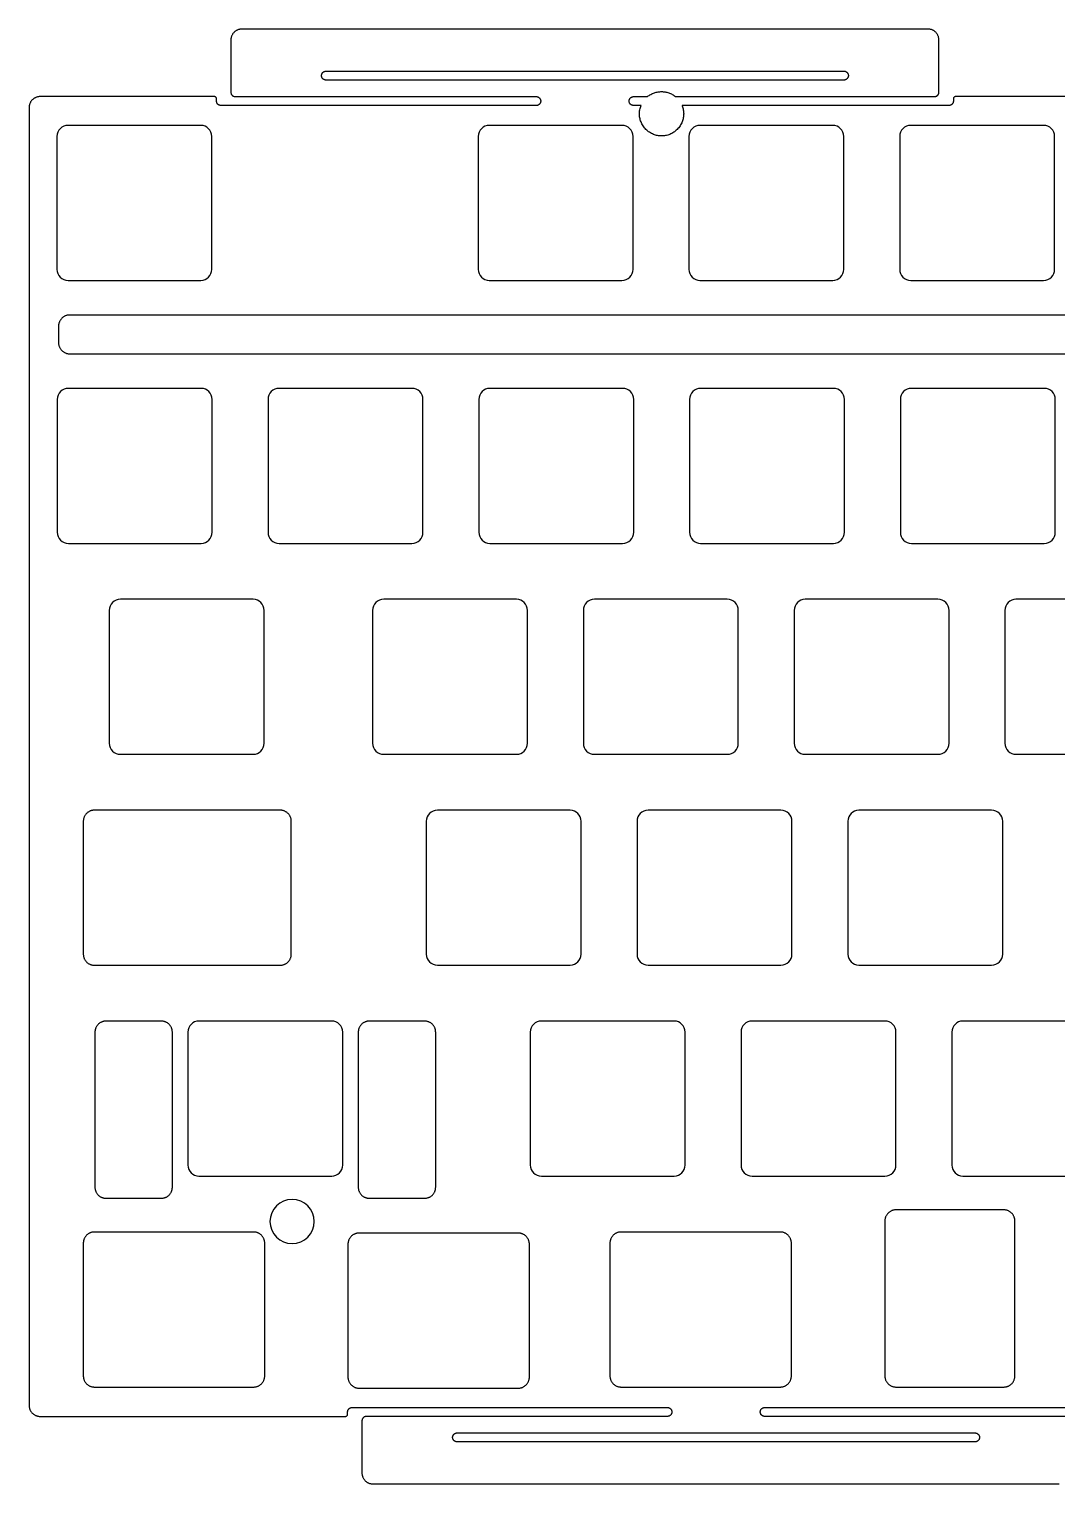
# Model space of a CAD drawing. Header units: millimetres. Extents: x -174 to 174, y 34 to 165.
# Drawn here: x -173.8 to -80.9, y 33.6 to 165.1 of the extents above; entities that cross this region are included whole.
import ezdxf

# ---------------------------------------------------------------- set-up
doc = ezdxf.new("R2010")
doc.units = ezdxf.units.MM
doc.layers.add('Object$Setting', color=195, linetype='Continuous', true_color=0x70299c)
doc.layers.add('User$User 01', color=20, linetype='Continuous', true_color=0xea3627)

msp = doc.modelspace()

# ---------------------------------------------------------------- linework, layer by layer
at = {"layer": 'Object$Setting'}
for centre, start, end in [((-170.32, 155.35, 3), 90, 180), ((-158.32, 155.35, 3), 0, 90), ((-132.25, 155.35, 3), 90, 180), ((-120.25, 155.35, 3), 0, 90), ((-113.2, 155.35, 3), 90, 180), ((-101.2, 155.35, 3), 0, 90), ((-94.15, 155.35, 3), 90, 180), ((-82.15, 155.35, 3), 0, 90), ((-170.32, 143.35, 3), 180, 270), ((-158.32, 143.35, 3), 270, 360), ((-132.25, 143.35, 3), 180, 270), ((-120.25, 143.35, 3), 270, 360), ((-113.2, 143.35, 3), 180, 270), ((-101.2, 143.35, 3), 270, 360), ((-94.15, 143.35, 3), 180, 270), ((-82.15, 143.35, 3), 270, 360), ((-170.29, 131.6, 3), 90, 180), ((-158.29, 131.6, 3), 0, 90), ((-151.24, 131.6, 3), 90, 180), ((-139.24, 131.6, 3), 0, 90), ((-132.19, 131.6, 3), 90, 180), ((-120.19, 131.6, 3), 0, 90), ((-113.14, 131.6, 3), 90, 180), ((-101.14, 131.6, 3), 0, 90), ((-94.09, 131.6, 3), 90, 180), ((-82.09, 131.6, 3), 0, 90), ((-170.29, 119.6, 3), 180, 270), ((-158.29, 119.6, 3), 270, 360), ((-151.24, 119.6, 3), 180, 270), ((-139.24, 119.6, 3), 270, 360), ((-132.19, 119.6, 3), 180, 270), ((-120.19, 119.6, 3), 270, 360), ((-113.14, 119.6, 3), 180, 270), ((-101.14, 119.6, 3), 270, 360), ((-94.09, 119.6, 3), 180, 270), ((-82.09, 119.6, 3), 270, 360), ((-165.59, 112.55, 3), 90, 180), ((-153.59, 112.55, 3), 0, 90), ((-141.79, 112.55, 3), 90, 180), ((-129.79, 112.55, 3), 0, 90), ((-122.74, 112.55, 3), 90, 180), ((-110.74, 112.55, 3), 0, 90), ((-103.69, 112.55, 3), 90, 180), ((-91.69, 112.55, 3), 0, 90), ((-84.64, 112.55, 3), 90, 180), ((-165.59, 100.55, 3), 180, 270), ((-153.59, 100.55, 3), 270, 360), ((-141.79, 100.55, 3), 180, 270), ((-129.79, 100.55, 3), 270, 360), ((-122.74, 100.55, 3), 180, 270), ((-110.74, 100.55, 3), 270, 360), ((-103.69, 100.55, 3), 180, 270), ((-91.69, 100.55, 3), 270, 360), ((-84.64, 100.55, 3), 180, 270), ((-136.94, 93.5, 3), 90, 180), ((-124.94, 93.5, 3), 0, 90), ((-117.89, 93.5, 3), 90, 180), ((-105.89, 93.5, 3), 0, 90), ((-98.84, 93.5, 3), 90, 180), ((-86.84, 93.5, 3), 0, 90), ((-136.94, 81.5, 3), 180, 270), ((-124.94, 81.5, 3), 270, 360), ((-117.89, 81.5, 3), 180, 270), ((-105.89, 81.5, 3), 270, 360), ((-98.84, 81.5, 3), 180, 270), ((-86.84, 81.5, 3), 270, 360), ((-158.49, 74.45, 3), 90, 180), ((-146.49, 74.45, 3), 0, 90), ((-127.54, 74.45, 3), 90, 180), ((-115.54, 74.45, 3), 0, 90), ((-108.49, 74.45, 3), 90, 180), ((-96.49, 74.45, 3), 0, 90), ((-89.44, 74.45, 3), 90, 180), ((-158.49, 62.45, 3), 180, 270), ((-146.49, 62.45, 3), 270, 360), ((-127.54, 62.45, 3), 180, 270), ((-115.54, 62.45, 3), 270, 360), ((-108.49, 62.45, 3), 180, 270), ((-96.49, 62.45, 3), 270, 360), ((-89.44, 62.45, 3), 180, 270)]:
    msp.add_arc(centre, 1, start, end, dxfattribs=at)
for points in [[(-171.32, 155.35, 3), (-171.32, 149.35, 3), (-171.32, 143.35, 3)], [(-158.32, 156.35, 3), (-164.32, 156.35, 3), (-170.32, 156.35, 3)], [(-157.32, 143.35, 3), (-157.32, 149.35, 3), (-157.32, 155.35, 3)], [(-133.25, 155.35, 3), (-133.25, 149.35, 3), (-133.25, 143.35, 3)], [(-120.25, 156.35, 3), (-126.25, 156.35, 3), (-132.25, 156.35, 3)], [(-119.25, 143.35, 3), (-119.25, 149.35, 3), (-119.25, 155.35, 3)], [(-114.2, 155.35, 3), (-114.2, 149.35, 3), (-114.2, 143.35, 3)], [(-101.2, 156.35, 3), (-107.2, 156.35, 3), (-113.2, 156.35, 3)], [(-100.2, 143.35, 3), (-100.2, 149.35, 3), (-100.2, 155.35, 3)], [(-95.15, 155.35, 3), (-95.15, 149.35, 3), (-95.15, 143.35, 3)], [(-82.15, 156.35, 3), (-88.15, 156.35, 3), (-94.15, 156.35, 3)], [(-81.15, 143.35, 3), (-81.15, 149.35, 3), (-81.15, 155.35, 3)], [(-170.32, 142.35, 3), (-164.32, 142.35, 3), (-158.32, 142.35, 3)], [(-132.25, 142.35, 3), (-126.25, 142.35, 3), (-120.25, 142.35, 3)], [(-113.2, 142.35, 3), (-107.2, 142.35, 3), (-101.2, 142.35, 3)], [(-94.15, 142.35, 3), (-88.15, 142.35, 3), (-82.15, 142.35, 3)], [(-171.29, 131.6, 3), (-171.29, 125.6, 3), (-171.29, 119.6, 3)], [(-158.29, 132.6, 3), (-164.29, 132.6, 3), (-170.29, 132.6, 3)], [(-157.29, 119.6, 3), (-157.29, 125.6, 3), (-157.29, 131.6, 3)], [(-152.24, 131.6, 3), (-152.24, 125.6, 3), (-152.24, 119.6, 3)], [(-139.24, 132.6, 3), (-145.24, 132.6, 3), (-151.24, 132.6, 3)], [(-138.24, 119.6, 3), (-138.24, 125.6, 3), (-138.24, 131.6, 3)], [(-133.19, 131.6, 3), (-133.19, 125.6, 3), (-133.19, 119.6, 3)], [(-120.19, 132.6, 3), (-126.19, 132.6, 3), (-132.19, 132.6, 3)], [(-119.19, 119.6, 3), (-119.19, 125.6, 3), (-119.19, 131.6, 3)], [(-114.14, 131.6, 3), (-114.14, 125.6, 3), (-114.14, 119.6, 3)], [(-101.14, 132.6, 3), (-107.14, 132.6, 3), (-113.14, 132.6, 3)], [(-100.14, 119.6, 3), (-100.14, 125.6, 3), (-100.14, 131.6, 3)], [(-95.09, 131.6, 3), (-95.09, 125.6, 3), (-95.09, 119.6, 3)], [(-82.09, 132.6, 3), (-88.09, 132.6, 3), (-94.09, 132.6, 3)], [(-81.09, 119.6, 3), (-81.09, 125.6, 3), (-81.09, 131.6, 3)], [(-170.29, 118.6, 3), (-164.29, 118.6, 3), (-158.29, 118.6, 3)], [(-151.24, 118.6, 3), (-145.24, 118.6, 3), (-139.24, 118.6, 3)], [(-132.19, 118.6, 3), (-126.19, 118.6, 3), (-120.19, 118.6, 3)], [(-113.14, 118.6, 3), (-107.14, 118.6, 3), (-101.14, 118.6, 3)], [(-94.09, 118.6, 3), (-88.09, 118.6, 3), (-82.09, 118.6, 3)], [(-153.59, 113.55, 3), (-159.59, 113.55, 3), (-165.59, 113.55, 3)], [(-129.79, 113.55, 3), (-135.79, 113.55, 3), (-141.79, 113.55, 3)], [(-110.74, 113.55, 3), (-116.74, 113.55, 3), (-122.74, 113.55, 3)], [(-91.69, 113.55, 3), (-97.69, 113.55, 3), (-103.69, 113.55, 3)], [(-72.64, 113.55, 3), (-78.64, 113.55, 3), (-84.64, 113.55, 3)], [(-166.59, 112.55, 3), (-166.59, 106.55, 3), (-166.59, 100.55, 3)], [(-152.59, 100.55, 3), (-152.59, 106.55, 3), (-152.59, 112.55, 3)], [(-142.79, 112.55, 3), (-142.79, 106.55, 3), (-142.79, 100.55, 3)], [(-128.79, 100.55, 3), (-128.79, 106.55, 3), (-128.79, 112.55, 3)], [(-123.74, 112.55, 3), (-123.74, 106.55, 3), (-123.74, 100.55, 3)], [(-109.74, 100.55, 3), (-109.74, 106.55, 3), (-109.74, 112.55, 3)], [(-104.69, 112.55, 3), (-104.69, 106.55, 3), (-104.69, 100.55, 3)], [(-90.69, 100.55, 3), (-90.69, 106.55, 3), (-90.69, 112.55, 3)], [(-85.64, 112.55, 3), (-85.64, 106.55, 3), (-85.64, 100.55, 3)], [(-165.59, 99.55, 3), (-159.59, 99.55, 3), (-153.59, 99.55, 3)], [(-141.79, 99.55, 3), (-135.79, 99.55, 3), (-129.79, 99.55, 3)], [(-122.74, 99.55, 3), (-116.74, 99.55, 3), (-110.74, 99.55, 3)], [(-103.69, 99.55, 3), (-97.69, 99.55, 3), (-91.69, 99.55, 3)], [(-84.64, 99.55, 3), (-78.64, 99.55, 3), (-72.64, 99.55, 3)], [(-168.94, 93.5, 3), (-168.94, 87.5, 3), (-168.94, 81.5, 3)], [(-151.14, 94.5, 3), (-159.54, 94.5, 3), (-167.94, 94.5, 3)], [(-150.14, 81.5, 3), (-150.14, 87.5, 3), (-150.14, 93.5, 3)], [(-137.94, 93.5, 3), (-137.94, 87.5, 3), (-137.94, 81.5, 3)], [(-124.94, 94.5, 3), (-130.94, 94.5, 3), (-136.94, 94.5, 3)], [(-123.94, 81.5, 3), (-123.94, 87.5, 3), (-123.94, 93.5, 3)], [(-118.89, 93.5, 3), (-118.89, 87.5, 3), (-118.89, 81.5, 3)], [(-105.89, 94.5, 3), (-111.89, 94.5, 3), (-117.89, 94.5, 3)], [(-104.89, 81.5, 3), (-104.89, 87.5, 3), (-104.89, 93.5, 3)], [(-99.84, 93.5, 3), (-99.84, 87.5, 3), (-99.84, 81.5, 3)], [(-86.84, 94.5, 3), (-92.84, 94.5, 3), (-98.84, 94.5, 3)], [(-85.84, 81.5, 3), (-85.84, 87.5, 3), (-85.84, 93.5, 3)], [(-167.94, 80.5, 3), (-159.54, 80.5, 3), (-151.14, 80.5, 3)], [(-136.94, 80.5, 3), (-130.94, 80.5, 3), (-124.94, 80.5, 3)], [(-117.89, 80.5, 3), (-111.89, 80.5, 3), (-105.89, 80.5, 3)], [(-98.84, 80.5, 3), (-92.84, 80.5, 3), (-86.84, 80.5, 3)], [(-161.89, 75.45, 3), (-164.39, 75.45, 3), (-166.89, 75.45, 3)], [(-146.49, 75.45, 3), (-152.49, 75.45, 3), (-158.49, 75.45, 3)], [(-138.09, 75.45, 3), (-140.59, 75.45, 3), (-143.09, 75.45, 3)], [(-115.54, 75.45, 3), (-121.54, 75.45, 3), (-127.54, 75.45, 3)], [(-96.49, 75.45, 3), (-102.49, 75.45, 3), (-108.49, 75.45, 3)], [(-77.44, 75.45, 3), (-83.44, 75.45, 3), (-89.44, 75.45, 3)], [(-167.89, 74.45, 3), (-167.89, 67.45, 3), (-167.89, 60.45, 3)], [(-160.89, 60.45, 3), (-160.89, 67.45, 3), (-160.89, 74.45, 3)], [(-159.49, 74.45, 3), (-159.49, 68.45, 3), (-159.49, 62.45, 3)], [(-145.49, 62.45, 3), (-145.49, 68.45, 3), (-145.49, 74.45, 3)], [(-144.09, 74.45, 3), (-144.09, 67.45, 3), (-144.09, 60.45, 3)], [(-137.09, 60.45, 3), (-137.09, 67.45, 3), (-137.09, 74.45, 3)], [(-128.54, 74.45, 3), (-128.54, 68.45, 3), (-128.54, 62.45, 3)], [(-114.54, 62.45, 3), (-114.54, 68.45, 3), (-114.54, 74.45, 3)], [(-109.49, 74.45, 3), (-109.49, 68.45, 3), (-109.49, 62.45, 3)], [(-95.49, 62.45, 3), (-95.49, 68.45, 3), (-95.49, 74.45, 3)], [(-90.44, 74.45, 3), (-90.44, 68.45, 3), (-90.44, 62.45, 3)], [(-158.49, 61.45, 3), (-152.49, 61.45, 3), (-146.49, 61.45, 3)], [(-127.54, 61.45, 3), (-121.54, 61.45, 3), (-115.54, 61.45, 3)], [(-108.49, 61.45, 3), (-102.49, 61.45, 3), (-96.49, 61.45, 3)], [(-89.44, 61.45, 3), (-83.44, 61.45, 3), (-77.44, 61.45, 3)], [(-166.89, 59.45, 3), (-164.39, 59.45, 3), (-161.89, 59.45, 3)], [(-143.09, 59.45, 3), (-140.59, 59.45, 3), (-138.09, 59.45, 3)], [(-85.74, 58.4, 3), (-90.61, 58.4, 3), (-95.49, 58.4, 3)], [(-96.49, 57.4, 3), (-96.49, 50.4, 3), (-96.49, 43.4, 3)], [(-84.74, 43.4, 3), (-84.74, 50.4, 3), (-84.74, 57.4, 3)], [(-168.94, 55.4, 3), (-168.94, 49.4, 3), (-168.94, 43.4, 3)], [(-153.54, 56.4, 3), (-160.74, 56.4, 3), (-167.94, 56.4, 3)], [(-152.54, 43.4, 3), (-152.54, 49.4, 3), (-152.54, 55.4, 3)], [(-145.02, 55.3, 3), (-145.02, 49.3, 3), (-145.02, 43.3, 3)], [(-129.62, 56.3, 3), (-136.82, 56.3, 3), (-144.02, 56.3, 3)], [(-128.62, 43.3, 3), (-128.62, 49.3, 3), (-128.62, 55.3, 3)], [(-121.34, 55.4, 3), (-121.34, 49.4, 3), (-121.34, 43.4, 3)], [(-105.94, 56.4, 3), (-113.14, 56.4, 3), (-120.34, 56.4, 3)], [(-104.94, 43.4, 3), (-104.94, 49.4, 3), (-104.94, 55.4, 3)], [(-167.94, 42.4, 3), (-160.74, 42.4, 3), (-153.54, 42.4, 3)], [(-144.02, 42.3, 3), (-136.82, 42.3, 3), (-129.62, 42.3, 3)], [(-120.34, 42.4, 3), (-113.14, 42.4, 3), (-105.94, 42.4, 3)], [(-95.49, 42.4, 3), (-90.61, 42.4, 3), (-85.74, 42.4, 3)]]:
    msp.add_open_spline(points, degree=2, dxfattribs=at)
for points in [[(-167.94, 94.5, 3), (-168.94, 94.5, 3), (-168.94, 93.5, 3)], [(-150.14, 93.5, 3), (-150.14, 94.5, 3), (-151.14, 94.5, 3)], [(-168.94, 81.5, 3), (-168.94, 80.5, 3), (-167.94, 80.5, 3)], [(-151.14, 80.5, 3), (-150.14, 80.5, 3), (-150.14, 81.5, 3)], [(-166.89, 75.45, 3), (-167.89, 75.45, 3), (-167.89, 74.45, 3)], [(-160.89, 74.45, 3), (-160.89, 75.45, 3), (-161.89, 75.45, 3)], [(-143.09, 75.45, 3), (-144.09, 75.45, 3), (-144.09, 74.45, 3)], [(-137.09, 74.45, 3), (-137.09, 75.45, 3), (-138.09, 75.45, 3)], [(-167.89, 60.45, 3), (-167.89, 59.45, 3), (-166.89, 59.45, 3)], [(-161.89, 59.45, 3), (-160.89, 59.45, 3), (-160.89, 60.45, 3)], [(-144.09, 60.45, 3), (-144.09, 59.45, 3), (-143.09, 59.45, 3)], [(-138.09, 59.45, 3), (-137.09, 59.45, 3), (-137.09, 60.45, 3)], [(-95.49, 58.4, 3), (-96.49, 58.4, 3), (-96.49, 57.4, 3)], [(-84.74, 57.4, 3), (-84.74, 58.4, 3), (-85.74, 58.4, 3)], [(-167.94, 56.4, 3), (-168.94, 56.4, 3), (-168.94, 55.4, 3)], [(-152.54, 55.4, 3), (-152.54, 56.4, 3), (-153.54, 56.4, 3)], [(-144.02, 56.3, 3), (-145.02, 56.3, 3), (-145.02, 55.3, 3)], [(-128.62, 55.3, 3), (-128.62, 56.3, 3), (-129.62, 56.3, 3)], [(-120.34, 56.4, 3), (-121.34, 56.4, 3), (-121.34, 55.4, 3)], [(-104.94, 55.4, 3), (-104.94, 56.4, 3), (-105.94, 56.4, 3)], [(-168.94, 43.4, 3), (-168.94, 42.4, 3), (-167.94, 42.4, 3)], [(-153.54, 42.4, 3), (-152.54, 42.4, 3), (-152.54, 43.4, 3)], [(-121.34, 43.4, 3), (-121.34, 42.4, 3), (-120.34, 42.4, 3)], [(-105.94, 42.4, 3), (-104.94, 42.4, 3), (-104.94, 43.4, 3)], [(-96.49, 43.4, 3), (-96.49, 42.4, 3), (-95.49, 42.4, 3)], [(-85.74, 42.4, 3), (-84.74, 42.4, 3), (-84.74, 43.4, 3)], [(-145.02, 43.3, 3), (-145.02, 42.3, 3), (-144.02, 42.3, 3)], [(-129.62, 42.3, 3), (-128.62, 42.3, 3), (-128.62, 43.3, 3)]]:
    msp.add_rational_spline(points, [1, 0.707106781187, 1], degree=2, dxfattribs=at)
at = {"layer": 'User$User 01'}
for points in [[(-74.7, 158.95, 3), (-90.1, 158.95, 3), (-90.12, 158.95, 0), (-90.14, 158.95, 0), (-90.16, 158.94, 0), (-90.17, 158.94, 0), (-90.19, 158.93, 0), (-90.21, 158.92, 0), (-90.23, 158.91, 0), (-90.24, 158.89, 0), (-90.26, 158.88, 0), (-90.27, 158.86, 0), (-90.28, 158.84, 0), (-90.29, 158.82, 0), (-90.29, 158.81, 0), (-90.3, 158.79, 0), (-90.3, 158.77, 0), (-90.3, 158.75, 3), (-90.3, 158.55, 3), (-90.3, 158.51, 0), (-90.31, 158.48, 0), (-90.32, 158.44, 0), (-90.33, 158.4, 0), (-90.34, 158.38, 0), (-90.34, 158.37, 0), (-90.35, 158.35, 0), (-90.37, 158.33, 0), (-90.38, 158.31, 0), (-90.39, 158.3, 0), (-90.4, 158.28, 0), (-90.42, 158.27, 0), (-90.43, 158.25, 0), (-90.45, 158.24, 0), (-90.46, 158.23, 0), (-90.48, 158.22, 0), (-90.5, 158.2, 0), (-90.52, 158.19, 0), (-90.53, 158.19, 0), (-90.55, 158.18, 0), (-90.59, 158.17, 0), (-90.63, 158.16, 0), (-90.66, 158.15, 0), (-90.7, 158.15, 3), (-114.82, 158.15, 3), (-114.82, 158.15, 0), (-114.81, 158.11, 0), (-114.77, 158.02, 0), (-114.75, 157.93, 0), (-114.72, 157.84, 0), (-114.71, 157.75, 0), (-114.69, 157.66, 0), (-114.68, 157.57, 0), (-114.68, 157.49, 0), (-114.67, 157.4, 0), (-114.68, 157.31, 0), (-114.68, 157.22, 0), (-114.69, 157.13, 0), (-114.71, 157.04, 0), (-114.73, 156.94, 0), (-114.75, 156.85, 0), (-114.78, 156.76, 0), (-114.82, 156.66, 0), (-114.85, 156.57, 0), (-114.9, 156.48, 0), (-114.95, 156.39, 0), (-115, 156.31, 0), (-115.06, 156.22, 0), (-115.12, 156.14, 0), (-115.19, 156.06, 0), (-115.26, 155.99, 0), (-115.34, 155.91, 0), (-115.41, 155.85, 0), (-115.5, 155.78, 0), (-115.58, 155.73, 0), (-115.67, 155.67, 0), (-115.76, 155.62, 0), (-115.85, 155.58, 0), (-115.94, 155.54, 0), (-116.03, 155.51, 0), (-116.12, 155.48, 0), (-116.22, 155.45, 0), (-116.31, 155.43, 0), (-116.4, 155.42, 0), (-116.5, 155.41, 0), (-116.59, 155.4, 0), (-116.67, 155.4, 0), (-116.76, 155.4, 0), (-116.85, 155.41, 0), (-116.95, 155.42, 0), (-117.04, 155.43, 0), (-117.13, 155.45, 0), (-117.23, 155.48, 0), (-117.32, 155.51, 0), (-117.41, 155.54, 0), (-117.5, 155.58, 0), (-117.59, 155.62, 0), (-117.68, 155.67, 0), (-117.77, 155.73, 0), (-117.85, 155.78, 0), (-117.94, 155.85, 0), (-118.01, 155.91, 0), (-118.09, 155.99, 0), (-118.16, 156.06, 0), (-118.23, 156.14, 0), (-118.29, 156.22, 0), (-118.35, 156.31, 0), (-118.4, 156.39, 0), (-118.45, 156.48, 0), (-118.5, 156.57, 0), (-118.53, 156.66, 0), (-118.57, 156.76, 0), (-118.6, 156.85, 0), (-118.62, 156.94, 0), (-118.64, 157.04, 0), (-118.66, 157.13, 0), (-118.67, 157.22, 0), (-118.67, 157.31, 0), (-118.67, 157.4, 0), (-118.67, 157.49, 0), (-118.67, 157.58, 0), (-118.66, 157.68, 0), (-118.64, 157.77, 0), (-118.62, 157.87, 0), (-118.59, 157.96, 0), (-118.56, 158.06, 0), (-118.53, 158.15, 3), (-119.2, 158.15, 3), (-119.24, 158.15, 0), (-119.27, 158.16, 0), (-119.31, 158.17, 0), (-119.35, 158.18, 0), (-119.37, 158.19, 0), (-119.38, 158.19, 0), (-119.4, 158.2, 0), (-119.42, 158.22, 0), (-119.44, 158.23, 0), (-119.45, 158.24, 0), (-119.47, 158.25, 0), (-119.48, 158.27, 0), (-119.5, 158.28, 0), (-119.51, 158.3, 0), (-119.52, 158.31, 0), (-119.54, 158.33, 0), (-119.55, 158.35, 0), (-119.56, 158.37, 0), (-119.56, 158.38, 0), (-119.57, 158.4, 0), (-119.59, 158.44, 0), (-119.59, 158.48, 0), (-119.6, 158.51, 0), (-119.6, 158.55, 0), (-119.6, 158.59, 0), (-119.59, 158.62, 0), (-119.59, 158.66, 0), (-119.57, 158.7, 0), (-119.56, 158.72, 0), (-119.56, 158.73, 0), (-119.55, 158.75, 0), (-119.54, 158.77, 0), (-119.52, 158.79, 0), (-119.51, 158.8, 0), (-119.5, 158.82, 0), (-119.48, 158.83, 0), (-119.47, 158.85, 0), (-119.45, 158.86, 0), (-119.44, 158.87, 0), (-119.42, 158.88, 0), (-119.4, 158.9, 0), (-119.38, 158.91, 0), (-119.37, 158.91, 0), (-119.35, 158.92, 0), (-119.31, 158.93, 0), (-119.27, 158.94, 0), (-119.24, 158.95, 0), (-119.2, 158.95, 3), (-117.94, 158.95, 0), (-117.87, 159.01, 0), (-117.79, 159.06, 0), (-117.72, 159.11, 0), (-117.64, 159.15, 0), (-117.56, 159.19, 0), (-117.48, 159.23, 0), (-117.4, 159.26, 0), (-117.32, 159.29, 0), (-117.24, 159.32, 0), (-117.16, 159.34, 0), (-117.07, 159.36, 0), (-116.99, 159.37, 0), (-116.91, 159.39, 0), (-116.83, 159.39, 0), (-116.75, 159.4, 0), (-116.67, 159.4, 0), (-116.6, 159.4, 0), (-116.52, 159.39, 0), (-116.44, 159.39, 0), (-116.36, 159.37, 0), (-116.28, 159.36, 0), (-116.2, 159.34, 0), (-116.12, 159.32, 0), (-116.03, 159.29, 0), (-115.95, 159.27, 0), (-115.87, 159.23, 0), (-115.79, 159.2, 0), (-115.72, 159.15, 0), (-115.64, 159.11, 0), (-115.56, 159.06, 0), (-115.49, 159.01, 0), (-115.42, 158.96, 0), (-115.41, 158.95, 3), (-92, 158.95, 3), (-91.96, 158.95, 0), (-91.93, 158.96, 0), (-91.89, 158.97, 0), (-91.85, 158.98, 0), (-91.83, 158.99, 0), (-91.82, 158.99, 0), (-91.8, 159, 0), (-91.78, 159.02, 0), (-91.76, 159.03, 0), (-91.75, 159.04, 0), (-91.73, 159.05, 0), (-91.72, 159.07, 0), (-91.7, 159.08, 0), (-91.69, 159.1, 0), (-91.68, 159.11, 0), (-91.67, 159.13, 0), (-91.65, 159.15, 0), (-91.64, 159.17, 0), (-91.64, 159.18, 0), (-91.63, 159.2, 0), (-91.62, 159.24, 0), (-91.61, 159.28, 0), (-91.6, 159.31, 0), (-91.6, 159.35, 3), (-91.6, 164.05, 3), (-91.6, 164.1, 0), (-91.6, 164.14, 0), (-91.61, 164.19, 0), (-91.62, 164.23, 0), (-91.63, 164.28, 0), (-91.64, 164.33, 0), (-91.65, 164.37, 0), (-91.67, 164.42, 0), (-91.69, 164.46, 0), (-91.71, 164.51, 0), (-91.74, 164.55, 0), (-91.76, 164.6, 0), (-91.79, 164.64, 0), (-91.82, 164.68, 0), (-91.86, 164.72, 0), (-91.89, 164.76, 0), (-91.93, 164.79, 0), (-91.97, 164.83, 0), (-92.01, 164.86, 0), (-92.05, 164.89, 0), (-92.1, 164.91, 0), (-92.14, 164.94, 0), (-92.19, 164.96, 0), (-92.23, 164.98, 0), (-92.28, 165, 0), (-92.32, 165.01, 0), (-92.37, 165.02, 0), (-92.42, 165.03, 0), (-92.46, 165.04, 0), (-92.51, 165.05, 0), (-92.56, 165.05, 0), (-92.6, 165.05, 3), (-154.6, 165.05, 3), (-154.64, 165.05, 0), (-154.69, 165.05, 0), (-154.74, 165.04, 0), (-154.78, 165.03, 0), (-154.83, 165.02, 0), (-154.88, 165.01, 0), (-154.92, 165, 0), (-154.97, 164.98, 0), (-155.01, 164.96, 0), (-155.06, 164.94, 0), (-155.1, 164.91, 0), (-155.15, 164.89, 0), (-155.19, 164.86, 0), (-155.23, 164.83, 0), (-155.27, 164.79, 0), (-155.31, 164.76, 0), (-155.34, 164.72, 0), (-155.38, 164.68, 0), (-155.41, 164.64, 0), (-155.44, 164.6, 0), (-155.46, 164.55, 0), (-155.49, 164.51, 0), (-155.51, 164.46, 0), (-155.53, 164.42, 0), (-155.55, 164.37, 0), (-155.56, 164.33, 0), (-155.57, 164.28, 0), (-155.58, 164.23, 0), (-155.59, 164.19, 0), (-155.6, 164.14, 0), (-155.6, 164.1, 0), (-155.6, 164.05, 3), (-155.6, 159.35, 3), (-155.6, 159.31, 0), (-155.59, 159.28, 0), (-155.58, 159.24, 0), (-155.57, 159.2, 0), (-155.56, 159.18, 0), (-155.56, 159.17, 0), (-155.55, 159.15, 0), (-155.53, 159.13, 0), (-155.52, 159.11, 0), (-155.51, 159.1, 0), (-155.5, 159.08, 0), (-155.48, 159.07, 0), (-155.47, 159.05, 0), (-155.45, 159.04, 0), (-155.44, 159.03, 0), (-155.42, 159.02, 0), (-155.4, 159, 0), (-155.38, 158.99, 0), (-155.37, 158.99, 0), (-155.35, 158.98, 0), (-155.31, 158.97, 0), (-155.27, 158.96, 0), (-155.24, 158.95, 0), (-155.2, 158.95, 3), (-128, 158.95, 3), (-127.97, 158.95, 0), (-127.95, 158.95, 0), (-127.92, 158.94, 0), (-127.9, 158.94, 0), (-127.87, 158.93, 0), (-127.85, 158.92, 0), (-127.82, 158.91, 0), (-127.8, 158.9, 0), (-127.78, 158.88, 0), (-127.76, 158.87, 0), (-127.73, 158.85, 0), (-127.72, 158.83, 0), (-127.7, 158.81, 0), (-127.68, 158.79, 0), (-127.67, 158.77, 0), (-127.65, 158.75, 0), (-127.64, 158.73, 0), (-127.63, 158.7, 0), (-127.62, 158.68, 0), (-127.61, 158.66, 0), (-127.61, 158.63, 0), (-127.6, 158.6, 0), (-127.6, 158.58, 0), (-127.6, 158.55, 0), (-127.6, 158.52, 0), (-127.6, 158.5, 0), (-127.61, 158.47, 0), (-127.61, 158.44, 0), (-127.62, 158.42, 0), (-127.63, 158.4, 0), (-127.64, 158.37, 0), (-127.65, 158.35, 0), (-127.67, 158.33, 0), (-127.68, 158.31, 0), (-127.7, 158.29, 0), (-127.72, 158.27, 0), (-127.73, 158.25, 0), (-127.76, 158.23, 0), (-127.78, 158.22, 0), (-127.8, 158.2, 0), (-127.82, 158.19, 0), (-127.85, 158.18, 0), (-127.87, 158.17, 0), (-127.9, 158.16, 0), (-127.92, 158.16, 0), (-127.95, 158.15, 0), (-127.97, 158.15, 0), (-128, 158.15, 3), (-156.5, 158.15, 3), (-156.54, 158.15, 0), (-156.57, 158.16, 0), (-156.61, 158.17, 0), (-156.65, 158.18, 0), (-156.67, 158.19, 0), (-156.68, 158.19, 0), (-156.7, 158.2, 0), (-156.72, 158.22, 0), (-156.74, 158.23, 0), (-156.75, 158.24, 0), (-156.77, 158.25, 0), (-156.78, 158.27, 0), (-156.8, 158.28, 0), (-156.81, 158.3, 0), (-156.82, 158.31, 0), (-156.83, 158.33, 0), (-156.85, 158.35, 0), (-156.86, 158.37, 0), (-156.86, 158.38, 0), (-156.87, 158.4, 0), (-156.88, 158.44, 0), (-156.89, 158.48, 0), (-156.9, 158.51, 0), (-156.9, 158.55, 3), (-156.9, 158.75, 3), (-156.9, 158.77, 0), (-156.9, 158.79, 0), (-156.91, 158.81, 0), (-156.91, 158.82, 0), (-156.92, 158.84, 0), (-156.93, 158.86, 0), (-156.94, 158.88, 0), (-156.96, 158.89, 0), (-156.97, 158.91, 0), (-156.99, 158.92, 0), (-157.01, 158.93, 0), (-157.03, 158.94, 0), (-157.05, 158.94, 0), (-157.06, 158.95, 0), (-157.08, 158.95, 0), (-157.1, 158.95, 3), (-172.84, 158.95, 3), (-172.89, 158.95, 0), (-172.94, 158.95, 0), (-172.99, 158.94, 0), (-173.03, 158.93, 0), (-173.08, 158.92, 0), (-173.13, 158.91, 0), (-173.18, 158.89, 0), (-173.22, 158.87, 0), (-173.27, 158.85, 0), (-173.31, 158.83, 0), (-173.36, 158.81, 0), (-173.4, 158.78, 0), (-173.44, 158.75, 0), (-173.48, 158.72, 0), (-173.51, 158.69, 0), (-173.55, 158.66, 0), (-173.58, 158.62, 0), (-173.61, 158.59, 0), (-173.64, 158.55, 0), (-173.67, 158.51, 0), (-173.7, 158.47, 0), (-173.72, 158.42, 0), (-173.74, 158.38, 0), (-173.76, 158.33, 0), (-173.78, 158.29, 0), (-173.8, 158.24, 0), (-173.81, 158.19, 0), (-173.82, 158.14, 0), (-173.83, 158.09, 0), (-173.84, 158.05, 0), (-173.84, 158, 0), (-173.84, 157.95, 3), (-173.84, 40.75, 3), (-173.84, 40.71, 0), (-173.84, 40.66, 0), (-173.83, 40.61, 0), (-173.82, 40.57, 0), (-173.81, 40.52, 0), (-173.8, 40.47, 0), (-173.79, 40.43, 0), (-173.77, 40.38, 0), (-173.75, 40.34, 0), (-173.73, 40.29, 0), (-173.7, 40.25, 0), (-173.68, 40.2, 0), (-173.65, 40.16, 0), (-173.62, 40.12, 0), (-173.58, 40.08, 0), (-173.55, 40.04, 0), (-173.51, 40.01, 0), (-173.47, 39.97, 0), (-173.43, 39.94, 0), (-173.39, 39.91, 0), (-173.34, 39.89, 0), (-173.3, 39.86, 0), (-173.25, 39.84, 0), (-173.21, 39.82, 0), (-173.16, 39.8, 0), (-173.12, 39.79, 0), (-173.07, 39.78, 0), (-173.02, 39.77, 0), (-172.98, 39.76, 0), (-172.93, 39.75, 0), (-172.89, 39.75, 0), (-172.84, 39.75, 3), (-145.25, 39.75, 3), (-145.23, 39.75, 0), (-145.21, 39.75, 0), (-145.2, 39.76, 0), (-145.18, 39.76, 0), (-145.16, 39.77, 0), (-145.14, 39.78, 0), (-145.12, 39.79, 0), (-145.11, 39.81, 0), (-145.09, 39.82, 0), (-145.08, 39.84, 0), (-145.07, 39.86, 0), (-145.06, 39.88, 0), (-145.06, 39.89, 0), (-145.05, 39.91, 0), (-145.05, 39.93, 0), (-145.05, 39.95, 3), (-145.05, 40.15, 3), (-145.05, 40.19, 0), (-145.04, 40.22, 0), (-145.03, 40.26, 0), (-145.02, 40.3, 0), (-145.01, 40.32, 0), (-145.01, 40.33, 0), (-145, 40.35, 0), (-144.98, 40.37, 0), (-144.97, 40.39, 0), (-144.96, 40.4, 0), (-144.95, 40.42, 0), (-144.93, 40.43, 0), (-144.92, 40.45, 0), (-144.9, 40.46, 0), (-144.89, 40.47, 0), (-144.87, 40.48, 0), (-144.85, 40.5, 0), (-144.83, 40.51, 0), (-144.82, 40.51, 0), (-144.8, 40.52, 0), (-144.76, 40.53, 0), (-144.72, 40.54, 0), (-144.69, 40.55, 0), (-144.65, 40.55, 3), (-116.15, 40.55, 3), (-116.12, 40.55, 0), (-116.1, 40.55, 0), (-116.07, 40.54, 0), (-116.05, 40.54, 0), (-116.02, 40.53, 0), (-116, 40.52, 0), (-115.97, 40.51, 0), (-115.95, 40.5, 0), (-115.93, 40.48, 0), (-115.91, 40.47, 0), (-115.88, 40.45, 0), (-115.87, 40.43, 0), (-115.85, 40.41, 0), (-115.83, 40.39, 0), (-115.82, 40.37, 0), (-115.8, 40.35, 0), (-115.79, 40.33, 0), (-115.78, 40.3, 0), (-115.77, 40.28, 0), (-115.76, 40.26, 0), (-115.76, 40.23, 0), (-115.75, 40.2, 0), (-115.75, 40.18, 0), (-115.75, 40.15, 0), (-115.75, 40.12, 0), (-115.75, 40.1, 0), (-115.76, 40.07, 0), (-115.76, 40.04, 0), (-115.77, 40.02, 0), (-115.78, 40, 0), (-115.79, 39.97, 0), (-115.8, 39.95, 0), (-115.82, 39.93, 0), (-115.83, 39.91, 0), (-115.85, 39.89, 0), (-115.87, 39.87, 0), (-115.88, 39.85, 0), (-115.91, 39.83, 0), (-115.93, 39.82, 0), (-115.95, 39.8, 0), (-115.97, 39.79, 0), (-116, 39.78, 0), (-116.02, 39.77, 0), (-116.05, 39.76, 0), (-116.07, 39.76, 0), (-116.1, 39.75, 0), (-116.12, 39.75, 0), (-116.15, 39.75, 3), (-143.35, 39.75, 3), (-143.39, 39.75, 0), (-143.42, 39.74, 0), (-143.46, 39.73, 0), (-143.5, 39.72, 0), (-143.52, 39.71, 0), (-143.53, 39.71, 0), (-143.55, 39.7, 0), (-143.57, 39.68, 0), (-143.59, 39.67, 0), (-143.6, 39.66, 0), (-143.62, 39.65, 0), (-143.63, 39.63, 0), (-143.65, 39.62, 0), (-143.66, 39.6, 0), (-143.67, 39.59, 0), (-143.68, 39.57, 0), (-143.7, 39.55, 0), (-143.71, 39.53, 0), (-143.71, 39.52, 0), (-143.72, 39.5, 0), (-143.73, 39.46, 0), (-143.74, 39.42, 0), (-143.75, 39.39, 0), (-143.75, 39.35, 3), (-143.75, 34.65, 3), (-143.75, 34.6, 0), (-143.75, 34.56, 0), (-143.74, 34.51, 0), (-143.73, 34.47, 0), (-143.72, 34.42, 0), (-143.71, 34.37, 0), (-143.7, 34.33, 0), (-143.68, 34.28, 0), (-143.66, 34.24, 0), (-143.64, 34.19, 0), (-143.61, 34.15, 0), (-143.59, 34.1, 0), (-143.56, 34.06, 0), (-143.53, 34.02, 0), (-143.49, 33.98, 0), (-143.46, 33.94, 0), (-143.42, 33.91, 0), (-143.38, 33.87, 0), (-143.34, 33.84, 0), (-143.3, 33.81, 0), (-143.25, 33.79, 0), (-143.21, 33.76, 0), (-143.16, 33.74, 0), (-143.12, 33.72, 0), (-143.07, 33.7, 0), (-143.03, 33.69, 0), (-142.98, 33.68, 0), (-142.93, 33.67, 0), (-142.89, 33.66, 0), (-142.84, 33.65, 0), (-142.79, 33.65, 0), (-142.75, 33.65, 3), (-80.75, 33.65, 3)], [(-14.7, 139.22, 3), (-170.17, 139.22, 3), (-170.22, 139.22, 0), (-170.26, 139.22, 0), (-170.31, 139.22, 0), (-170.36, 139.21, 0), (-170.4, 139.2, 0), (-170.45, 139.19, 0), (-170.5, 139.17, 0), (-170.54, 139.15, 0), (-170.59, 139.14, 0), (-170.63, 139.11, 0), (-170.68, 139.09, 0), (-170.72, 139.06, 0), (-170.76, 139.03, 0), (-170.81, 139, 0), (-170.84, 138.97, 0), (-170.88, 138.93, 0), (-170.92, 138.89, 0), (-170.95, 138.86, 0), (-170.98, 138.81, 0), (-171.01, 138.77, 0), (-171.04, 138.73, 0), (-171.06, 138.68, 0), (-171.09, 138.64, 0), (-171.1, 138.59, 0), (-171.12, 138.55, 0), (-171.14, 138.5, 0), (-171.15, 138.45, 0), (-171.16, 138.41, 0), (-171.17, 138.36, 0), (-171.17, 138.31, 0), (-171.17, 138.27, 0), (-171.17, 138.23, 3), (-171.17, 136.72, 3), (-171.17, 136.68, 0), (-171.17, 136.64, 0), (-171.17, 136.59, 0), (-171.16, 136.54, 0), (-171.15, 136.5, 0), (-171.14, 136.45, 0), (-171.12, 136.4, 0), (-171.1, 136.36, 0), (-171.09, 136.31, 0), (-171.06, 136.27, 0), (-171.04, 136.22, 0), (-171.01, 136.18, 0), (-170.98, 136.14, 0), (-170.95, 136.09, 0), (-170.92, 136.06, 0), (-170.88, 136.02, 0), (-170.84, 135.98, 0), (-170.81, 135.95, 0), (-170.76, 135.92, 0), (-170.72, 135.89, 0), (-170.68, 135.86, 0), (-170.63, 135.84, 0), (-170.59, 135.81, 0), (-170.54, 135.8, 0), (-170.5, 135.78, 0), (-170.45, 135.76, 0), (-170.4, 135.75, 0), (-170.36, 135.74, 0), (-170.31, 135.73, 0), (-170.26, 135.73, 0), (-170.22, 135.73, 0), (-170.17, 135.72, 3), (-14.7, 135.72, 3)], [(-80.15, 39.75, 3), (-107.35, 39.75, 3), (-107.39, 39.75, 0), (-107.42, 39.76, 0), (-107.46, 39.77, 0), (-107.5, 39.78, 0), (-107.52, 39.79, 0), (-107.53, 39.79, 0), (-107.55, 39.8, 0), (-107.57, 39.82, 0), (-107.59, 39.83, 0), (-107.6, 39.84, 0), (-107.62, 39.85, 0), (-107.63, 39.87, 0), (-107.65, 39.88, 0), (-107.66, 39.9, 0), (-107.67, 39.91, 0), (-107.69, 39.93, 0), (-107.7, 39.95, 0), (-107.71, 39.97, 0), (-107.71, 39.98, 0), (-107.72, 40, 0), (-107.74, 40.04, 0), (-107.74, 40.08, 0), (-107.75, 40.11, 0), (-107.75, 40.15, 0), (-107.75, 40.19, 0), (-107.74, 40.22, 0), (-107.74, 40.26, 0), (-107.72, 40.3, 0), (-107.71, 40.32, 0), (-107.71, 40.33, 0), (-107.7, 40.35, 0), (-107.69, 40.37, 0), (-107.67, 40.39, 0), (-107.66, 40.4, 0), (-107.65, 40.42, 0), (-107.63, 40.43, 0), (-107.62, 40.45, 0), (-107.6, 40.46, 0), (-107.59, 40.47, 0), (-107.57, 40.48, 0), (-107.55, 40.5, 0), (-107.53, 40.51, 0), (-107.52, 40.51, 0), (-107.5, 40.52, 0), (-107.46, 40.53, 0), (-107.42, 40.54, 0), (-107.39, 40.55, 0), (-107.35, 40.55, 3), (-78.85, 40.55, 3)]]:
    msp.add_polyline3d(points, dxfattribs=at)
for points in [[(-147.01, 161.25, 3), (-100.19, 161.25, 3), (-100.17, 161.25, 0), (-100.14, 161.25, 0), (-100.11, 161.24, 0), (-100.09, 161.24, 0), (-100.06, 161.23, 0), (-100.04, 161.22, 0), (-100.01, 161.21, 0), (-99.99, 161.2, 0), (-99.97, 161.18, 0), (-99.95, 161.17, 0), (-99.93, 161.15, 0), (-99.91, 161.13, 0), (-99.89, 161.11, 0), (-99.87, 161.09, 0), (-99.86, 161.07, 0), (-99.84, 161.05, 0), (-99.83, 161.03, 0), (-99.82, 161, 0), (-99.81, 160.98, 0), (-99.8, 160.96, 0), (-99.8, 160.93, 0), (-99.79, 160.9, 0), (-99.79, 160.88, 0), (-99.79, 160.85, 0), (-99.79, 160.82, 0), (-99.79, 160.8, 0), (-99.8, 160.77, 0), (-99.8, 160.74, 0), (-99.81, 160.72, 0), (-99.82, 160.7, 0), (-99.83, 160.67, 0), (-99.84, 160.65, 0), (-99.86, 160.63, 0), (-99.87, 160.61, 0), (-99.89, 160.59, 0), (-99.91, 160.57, 0), (-99.93, 160.55, 0), (-99.95, 160.53, 0), (-99.97, 160.52, 0), (-99.99, 160.5, 0), (-100.01, 160.49, 0), (-100.04, 160.48, 0), (-100.06, 160.47, 0), (-100.09, 160.46, 0), (-100.11, 160.46, 0), (-100.14, 160.45, 0), (-100.17, 160.45, 0), (-100.19, 160.45, 3), (-147.01, 160.45, 3), (-147.05, 160.45, 0), (-147.08, 160.46, 0), (-147.12, 160.47, 0), (-147.16, 160.48, 0), (-147.17, 160.49, 0), (-147.19, 160.49, 0), (-147.21, 160.5, 0), (-147.23, 160.52, 0), (-147.25, 160.53, 0), (-147.26, 160.54, 0), (-147.28, 160.55, 0), (-147.29, 160.57, 0), (-147.31, 160.58, 0), (-147.32, 160.6, 0), (-147.33, 160.61, 0), (-147.34, 160.63, 0), (-147.35, 160.65, 0), (-147.36, 160.67, 0), (-147.37, 160.68, 0), (-147.38, 160.7, 0), (-147.39, 160.74, 0), (-147.4, 160.78, 0), (-147.41, 160.81, 0), (-147.41, 160.85, 0), (-147.41, 160.89, 0), (-147.4, 160.92, 0), (-147.39, 160.96, 0), (-147.38, 161, 0), (-147.37, 161.02, 0), (-147.36, 161.03, 0), (-147.35, 161.05, 0), (-147.34, 161.07, 0), (-147.33, 161.09, 0), (-147.32, 161.1, 0), (-147.31, 161.12, 0), (-147.29, 161.13, 0), (-147.28, 161.15, 0), (-147.26, 161.16, 0), (-147.25, 161.17, 0), (-147.23, 161.18, 0), (-147.21, 161.2, 0), (-147.19, 161.21, 0), (-147.17, 161.21, 0), (-147.16, 161.22, 0), (-147.12, 161.23, 0), (-147.08, 161.24, 0), (-147.05, 161.25, 0)], [(-135.16, 38.25, 3), (-88.34, 38.25, 3), (-88.32, 38.25, 0), (-88.29, 38.25, 0), (-88.26, 38.24, 0), (-88.24, 38.24, 0), (-88.21, 38.23, 0), (-88.19, 38.22, 0), (-88.16, 38.21, 0), (-88.14, 38.2, 0), (-88.12, 38.18, 0), (-88.1, 38.17, 0), (-88.08, 38.15, 0), (-88.06, 38.13, 0), (-88.04, 38.11, 0), (-88.02, 38.09, 0), (-88.01, 38.07, 0), (-87.99, 38.05, 0), (-87.98, 38.03, 0), (-87.97, 38, 0), (-87.96, 37.98, 0), (-87.95, 37.95, 0), (-87.95, 37.93, 0), (-87.94, 37.9, 0), (-87.94, 37.88, 0), (-87.94, 37.85, 0), (-87.94, 37.82, 0), (-87.94, 37.8, 0), (-87.95, 37.77, 0), (-87.95, 37.74, 0), (-87.96, 37.72, 0), (-87.97, 37.7, 0), (-87.98, 37.67, 0), (-87.99, 37.65, 0), (-88.01, 37.63, 0), (-88.02, 37.61, 0), (-88.04, 37.59, 0), (-88.06, 37.57, 0), (-88.08, 37.55, 0), (-88.1, 37.53, 0), (-88.12, 37.52, 0), (-88.14, 37.5, 0), (-88.16, 37.49, 0), (-88.19, 37.48, 0), (-88.21, 37.47, 0), (-88.24, 37.46, 0), (-88.26, 37.46, 0), (-88.29, 37.45, 0), (-88.32, 37.45, 0), (-88.34, 37.45, 3), (-135.16, 37.45, 3), (-135.2, 37.45, 0), (-135.23, 37.46, 0), (-135.27, 37.47, 0), (-135.31, 37.48, 0), (-135.32, 37.49, 0), (-135.34, 37.49, 0), (-135.36, 37.5, 0), (-135.38, 37.51, 0), (-135.4, 37.53, 0), (-135.41, 37.54, 0), (-135.43, 37.55, 0), (-135.44, 37.57, 0), (-135.46, 37.58, 0), (-135.47, 37.6, 0), (-135.48, 37.61, 0), (-135.49, 37.63, 0), (-135.5, 37.65, 0), (-135.51, 37.67, 0), (-135.52, 37.68, 0), (-135.53, 37.7, 0), (-135.54, 37.74, 0), (-135.55, 37.78, 0), (-135.56, 37.81, 0), (-135.56, 37.85, 0), (-135.56, 37.89, 0), (-135.55, 37.92, 0), (-135.54, 37.96, 0), (-135.53, 38, 0), (-135.52, 38.02, 0), (-135.51, 38.03, 0), (-135.5, 38.05, 0), (-135.49, 38.07, 0), (-135.48, 38.09, 0), (-135.47, 38.1, 0), (-135.46, 38.12, 0), (-135.44, 38.13, 0), (-135.43, 38.15, 0), (-135.41, 38.16, 0), (-135.4, 38.17, 0), (-135.38, 38.18, 0), (-135.36, 38.2, 0), (-135.34, 38.2, 0), (-135.32, 38.21, 0), (-135.31, 38.22, 0), (-135.27, 38.23, 0), (-135.23, 38.24, 0), (-135.2, 38.25, 0)]]:
    msp.add_polyline3d(points, close=True, dxfattribs=at)
at = {"layer": 'User$User 01', "extrusion": (0, 0, -1)}
msp.add_circle((150.07, 57.35, -3), 2, dxfattribs=at)

doc.saveas('drawing.dxf')
